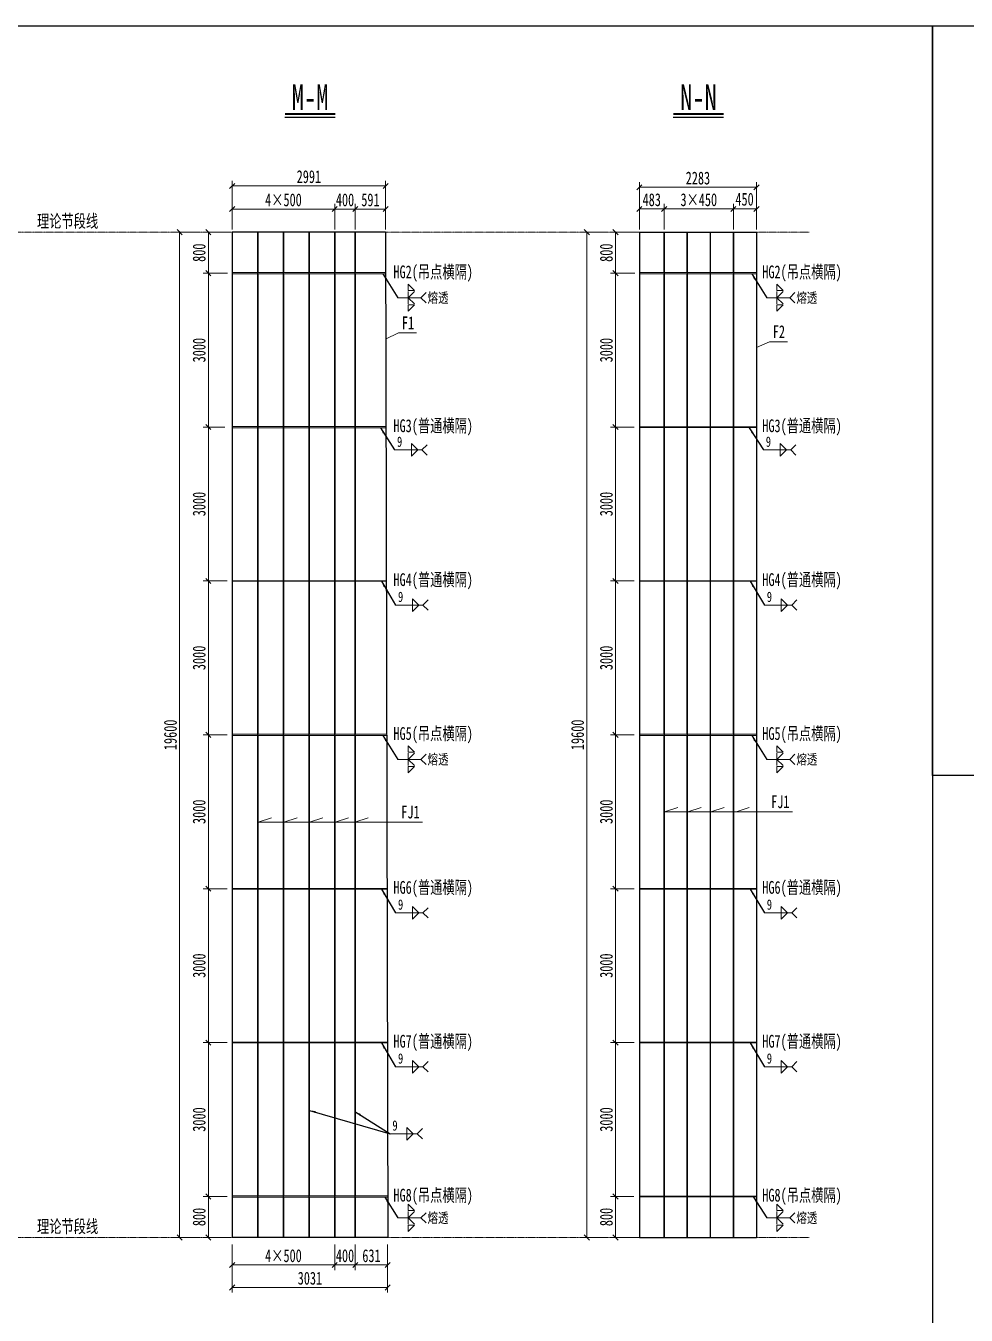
# Model space of a CAD drawing. Header units: millimetres. Extents: x 44597 to 300567, y -113054 to 73044.
# Drawn here: x 238893 to 257223, y -87033 to -61894 of the extents above; entities that cross this region are included whole.
import ezdxf
from ezdxf.enums import TextEntityAlignment as Align

# ---------------------------------------------------------------- set-up
doc = ezdxf.new("R2010")
doc.units = ezdxf.units.MM
doc.linetypes.add('CENTER2', pattern=[28.575, 19.05, -3.175, 3.175, -3.175])
doc.layers.get('Defpoints').update_dxf_attribs({"color": 8})
for name, color, linetype, lineweight in [('Dim', 4, 'Continuous', 15), ('中心线', 2, 'CENTER2', 15), ('文字', 7, 'Continuous', 15), ('标注线及字体', 2, 'Continuous', 15), ('细实线', 4, 'Continuous', 15), ('钢板粗线', 1, 'Continuous', 25)]:
    doc.layers.add(name, color=color, linetype=linetype, lineweight=lineweight)
doc.layers.add('Text', color=4, linetype='Continuous')
doc.styles.add('111', font='', dxfattribs={"width": 0.7})
doc.styles.add('BM_Dim', font='', dxfattribs={"width": 0.85})
doc.styles.add('SMEDI', font='', dxfattribs={"width": 0.75})
doc.styles.get("Standard").update_dxf_attribs({"font": ''})
doc.styles.get('111').set_extended_font_data('仿宋_GB2312')
doc.styles.get('BM_Dim').set_extended_font_data('仿宋_GB2312')
doc.styles.get('SMEDI').set_extended_font_data('仿宋_GB2312')
doc.styles.get('Standard').set_extended_font_data('仿宋_GB2312')
doc.dimstyles.new('200', dxfattribs={"dimscale": 0, "dimtxt": 2.5, "dimasz": 1, "dimexe": 1, "dimexo": 1, "dimgap": 0.6, "dimtad": 1, "dimdec": 0, "dimdsep": 46, "dimtxsty": '111', "dimblk": 'OBLIQUE', "dimcen": 0, "dimclrd": 4, "dimclre": 4, "dimclrt": 4, "dimadec": 1, "dimazin": 2, "dimtfac": 1, "dimtdec": 0, "dimtix": 1, "dimtmove": 2, "dimatfit": 3, "dimfxl": 4, "dimfxlon": 1, "dimtolj": 1, "dimlwd": -1, "dimlwe": -1, "dimarcsym": 0})
doc.dimstyles.new('MSteel_1.0_1.0', dxfattribs={"dimtxt": 3, "dimasz": 1.2, "dimexe": 1, "dimexo": 1, "dimgap": 1, "dimtad": 3, "dimtoh": 1, "dimdec": 0, "dimzin": 0, "dimdsep": 46, "dimtxsty": 'Standard', "dimblk": 'ARCHTICK', "dimcen": 0.09, "dimclrd": 3, "dimclre": 3, "dimadec": 0, "dimazin": 0, "dimtfac": 1, "dimtdec": 4, "dimtofl": 0, "dimtmove": 0, "dimatfit": 3, "dimfxl": 1, "dimtolj": 1, "dimtzin": 0, "dimarcsym": 0})

# ---------------------------------------------------------------- blocks, each defined once
blk = doc.blocks.new('_Oblique')
at = {"color": 0, "linetype": 'ByBlock', "lineweight": -2}
blk.add_line((-0.5, -0.5), (0.5, 0.5), dxfattribs=at)
blk = doc.blocks.new('*D636')
at = {"layer": 'Defpoints', "color": 0, "transparency": 16777216}
for p in [(245906, -65016), (242915, -65683), (245906, -65683)]:
    blk.add_point(p, dxfattribs=at)
at = {"layer": '细实线', "color": 4, "transparency": 16777216}
for p, q in [((242915, -65416), (242915, -64916)), ((242915, -65016), (245906, -65016)), ((245906, -65416), (245906, -64916))]:
    blk.add_line(p, q, dxfattribs=at)
at = {"layer": '细实线', "color": 4, "transparency": 16777216, "xscale": 99.99999999999999, "yscale": 99.99999999999999, "zscale": 99.99999999999999, "rotation": 180}
blk.add_blockref('_Oblique', (242915, -65016), dxfattribs=at)
at = {"layer": '细实线', "color": 4, "transparency": 16777216, "xscale": 99.99999999999999, "yscale": 99.99999999999999, "zscale": 99.99999999999999}
blk.add_blockref('_Oblique', (245906, -65016), dxfattribs=at)
at = {"layer": '细实线', "color": 4, "transparency": 16777216, "insert": (244411, -64837), "char_height": 250, "attachment_point": 5, "style": '111'}
blk.add_mtext('\\A1;2991', dxfattribs=at)
blk = doc.blocks.new('_ArchTick')
at = {"color": 0, "linetype": 'ByBlock', "const_width": 0.15}
blk.add_lwpolyline([(-0.5, -0.5), (0.5, 0.5)], dxfattribs=at)
blk = doc.blocks.new('角焊缝2')
at = {"layer": 'Dim'}
blk.add_line((-3138.01, 370.22), (-3132.7, 370.22), dxfattribs=at)
blk.add_lwpolyline([(-3134.75, 371.45), (-3134.75, 368.99), (-3133.52, 370.22)], close=True, dxfattribs=at)
blk.add_lwpolyline([(-3131.7, 369.22), (-3132.7, 370.22), (-3131.7, 371.22)], dxfattribs=at)
blk = doc.blocks.new('全融透1')
at = {"layer": 'Dim'}
blk.add_line((0, 0), (4.48, 0), dxfattribs=at)
for points in [[(2, 2.65), (2, 1.41), (3.23, 1.41)], [(2, -2.65), (2, -1.41), (3.23, -1.41)]]:
    blk.add_lwpolyline(points, close=True, dxfattribs=at)
for points in [[(3.23, 1.21), (2, 0), (2, 1.21)], [(3.23, -1.21), (2, 0), (2, -1.21)], [(5.48, 1), (4.48, 0), (5.48, -1)]]:
    blk.add_lwpolyline(points, dxfattribs=at)
at = {"layer": 'Text', "style": 'SMEDI', "width": 0.75}
blk.add_text('熔透', height=2, dxfattribs=at).set_placement((5.77, 0), align=Align.MIDDLE_LEFT)
blk = doc.blocks.new('*D637')
at = {"layer": 'Defpoints', "color": 0, "transparency": 16777216}
for p in [(244915, -65468), (242915, -65998), (244915, -65998)]:
    blk.add_point(p, dxfattribs=at)
at = {"layer": '细实线', "color": 4, "transparency": 16777216}
for p, q in [((242915, -65868), (242915, -65368)), ((242915, -65468), (244915, -65468)), ((244915, -65868), (244915, -65368))]:
    blk.add_line(p, q, dxfattribs=at)
at = {"layer": '细实线', "color": 4, "transparency": 16777216, "xscale": 99.99999999999999, "yscale": 99.99999999999999, "zscale": 99.99999999999999, "rotation": 180}
blk.add_blockref('_Oblique', (242915, -65468), dxfattribs=at)
at = {"layer": '细实线', "color": 4, "transparency": 16777216, "xscale": 99.99999999999999, "yscale": 99.99999999999999, "zscale": 99.99999999999999}
blk.add_blockref('_Oblique', (244915, -65468), dxfattribs=at)
at = {"layer": '细实线', "color": 4, "transparency": 16777216, "insert": (243915, -65289), "char_height": 250, "attachment_point": 5, "style": '111'}
blk.add_mtext('\\A1;4×500', dxfattribs=at)
blk = doc.blocks.new('*D638')
at = {"layer": 'Defpoints', "color": 0, "transparency": 16777216}
for p in [(245906, -65468), (245315, -65998), (245906, -65998)]:
    blk.add_point(p, dxfattribs=at)
at = {"layer": '细实线', "color": 4, "transparency": 16777216}
for p, q in [((245315, -65868), (245315, -65368)), ((245315, -65468), (245906, -65468)), ((245906, -65868), (245906, -65368))]:
    blk.add_line(p, q, dxfattribs=at)
at = {"layer": '细实线', "color": 4, "transparency": 16777216, "xscale": 99.99999999999999, "yscale": 99.99999999999999, "zscale": 99.99999999999999, "rotation": 180}
blk.add_blockref('_Oblique', (245315, -65468), dxfattribs=at)
at = {"layer": '细实线', "color": 4, "transparency": 16777216, "xscale": 99.99999999999999, "yscale": 99.99999999999999, "zscale": 99.99999999999999}
blk.add_blockref('_Oblique', (245906, -65468), dxfattribs=at)
at = {"layer": '细实线', "color": 4, "transparency": 16777216, "insert": (245611, -65289), "char_height": 250, "attachment_point": 5, "style": '111'}
blk.add_mtext('\\A1;591', dxfattribs=at)
blk = doc.blocks.new('*D639')
at = {"layer": 'Defpoints', "color": 0, "transparency": 16777216}
for p in [(242873, -69718), (242451, -72718), (242915, -72718)]:
    blk.add_point(p, dxfattribs=at)
at = {"layer": '细实线', "color": 4, "transparency": 16777216}
for p, q in [((242773, -69718), (242351, -69718)), ((242451, -69718), (242451, -72718)), ((242815, -72718), (242351, -72718))]:
    blk.add_line(p, q, dxfattribs=at)
at = {"layer": '细实线', "color": 4, "transparency": 16777216, "xscale": 99.99999999999999, "yscale": 99.99999999999999, "zscale": 99.99999999999999}
for p, rotation in [((242451, -69718), 90), ((242451, -72718), 270)]:
    blk.add_blockref('_Oblique', p, dxfattribs=dict(at, rotation=rotation))
at = {"layer": '细实线', "color": 4, "transparency": 16777216, "insert": (242272, -71218), "char_height": 250, "attachment_point": 5, "rotation": 90, "style": '111'}
blk.add_mtext('\\A1;3000', dxfattribs=at)
blk = doc.blocks.new('*D640')
at = {"layer": 'Defpoints', "color": 0, "transparency": 16777216}
for p in [(242593, -65918), (241891, -85518), (242583, -85518)]:
    blk.add_point(p, dxfattribs=at)
at = {"layer": '细实线', "color": 4, "transparency": 16777216}
for p, q in [((242291, -65918), (241791, -65918)), ((241891, -65918), (241891, -85518)), ((242291, -85518), (241791, -85518))]:
    blk.add_line(p, q, dxfattribs=at)
at = {"layer": '细实线', "color": 4, "transparency": 16777216, "xscale": 99.99999999999999, "yscale": 99.99999999999999, "zscale": 99.99999999999999}
for p, rotation in [((241891, -65918), 90), ((241891, -85518), 270)]:
    blk.add_blockref('_Oblique', p, dxfattribs=dict(at, rotation=rotation))
at = {"layer": '细实线', "color": 4, "transparency": 16777216, "insert": (241712, -75718), "char_height": 250, "attachment_point": 5, "rotation": 90, "style": '111'}
blk.add_mtext('\\A1;19600', dxfattribs=at)
blk = doc.blocks.new('*D641')
at = {"layer": 'Defpoints', "color": 0, "transparency": 16777216}
for p in [(242873, -72718), (242451, -75718), (242915, -75718)]:
    blk.add_point(p, dxfattribs=at)
at = {"layer": '细实线', "color": 4, "transparency": 16777216}
for p, q in [((242773, -72718), (242351, -72718)), ((242451, -72718), (242451, -75718)), ((242815, -75718), (242351, -75718))]:
    blk.add_line(p, q, dxfattribs=at)
at = {"layer": '细实线', "color": 4, "transparency": 16777216, "xscale": 99.99999999999999, "yscale": 99.99999999999999, "zscale": 99.99999999999999}
for p, rotation in [((242451, -72718), 90), ((242451, -75718), 270)]:
    blk.add_blockref('_Oblique', p, dxfattribs=dict(at, rotation=rotation))
at = {"layer": '细实线', "color": 4, "transparency": 16777216, "insert": (242272, -74218), "char_height": 250, "attachment_point": 5, "rotation": 90, "style": '111'}
blk.add_mtext('\\A1;3000', dxfattribs=at)
blk = doc.blocks.new('*D642')
at = {"layer": 'Defpoints', "color": 0, "transparency": 16777216}
for p in [(242873, -75718), (242451, -78718), (242915, -78718)]:
    blk.add_point(p, dxfattribs=at)
at = {"layer": '细实线', "color": 4, "transparency": 16777216}
for p, q in [((242773, -75718), (242351, -75718)), ((242451, -75718), (242451, -78718)), ((242815, -78718), (242351, -78718))]:
    blk.add_line(p, q, dxfattribs=at)
at = {"layer": '细实线', "color": 4, "transparency": 16777216, "xscale": 99.99999999999999, "yscale": 99.99999999999999, "zscale": 99.99999999999999}
for p, rotation in [((242451, -75718), 90), ((242451, -78718), 270)]:
    blk.add_blockref('_Oblique', p, dxfattribs=dict(at, rotation=rotation))
at = {"layer": '细实线', "color": 4, "transparency": 16777216, "insert": (242272, -77218), "char_height": 250, "attachment_point": 5, "rotation": 90, "style": '111'}
blk.add_mtext('\\A1;3000', dxfattribs=at)
blk = doc.blocks.new('*D643')
at = {"layer": 'Defpoints', "color": 0, "transparency": 16777216}
for p in [(242873, -78718), (242451, -81718), (242915, -81718)]:
    blk.add_point(p, dxfattribs=at)
at = {"layer": '细实线', "color": 4, "transparency": 16777216}
for p, q in [((242773, -78718), (242351, -78718)), ((242451, -78718), (242451, -81718)), ((242815, -81718), (242351, -81718))]:
    blk.add_line(p, q, dxfattribs=at)
at = {"layer": '细实线', "color": 4, "transparency": 16777216, "xscale": 99.99999999999999, "yscale": 99.99999999999999, "zscale": 99.99999999999999}
for p, rotation in [((242451, -78718), 90), ((242451, -81718), 270)]:
    blk.add_blockref('_Oblique', p, dxfattribs=dict(at, rotation=rotation))
at = {"layer": '细实线', "color": 4, "transparency": 16777216, "insert": (242272, -80218), "char_height": 250, "attachment_point": 5, "rotation": 90, "style": '111'}
blk.add_mtext('\\A1;3000', dxfattribs=at)
blk = doc.blocks.new('*D644')
at = {"layer": 'Defpoints', "color": 0, "transparency": 16777216}
for p in [(242873, -81718), (242451, -84718), (242915, -84718)]:
    blk.add_point(p, dxfattribs=at)
at = {"layer": '细实线', "color": 4, "transparency": 16777216}
for p, q in [((242773, -81718), (242351, -81718)), ((242451, -81718), (242451, -84718)), ((242815, -84718), (242351, -84718))]:
    blk.add_line(p, q, dxfattribs=at)
at = {"layer": '细实线', "color": 4, "transparency": 16777216, "xscale": 99.99999999999999, "yscale": 99.99999999999999, "zscale": 99.99999999999999}
for p, rotation in [((242451, -81718), 90), ((242451, -84718), 270)]:
    blk.add_blockref('_Oblique', p, dxfattribs=dict(at, rotation=rotation))
at = {"layer": '细实线', "color": 4, "transparency": 16777216, "insert": (242272, -83218), "char_height": 250, "attachment_point": 5, "rotation": 90, "style": '111'}
blk.add_mtext('\\A1;3000', dxfattribs=at)
blk = doc.blocks.new('*D645')
at = {"layer": 'Defpoints', "color": 0, "transparency": 16777216}
for p in [(242873, -84718), (242451, -85518), (242907, -85518)]:
    blk.add_point(p, dxfattribs=at)
at = {"layer": '细实线', "color": 4, "transparency": 16777216}
for p, q in [((242773, -84718), (242351, -84718)), ((242451, -84718), (242451, -85518)), ((242807, -85518), (242351, -85518))]:
    blk.add_line(p, q, dxfattribs=at)
at = {"layer": '细实线', "color": 4, "transparency": 16777216, "xscale": 99.99999999999999, "yscale": 99.99999999999999, "zscale": 99.99999999999999}
for p, rotation in [((242451, -84718), 90), ((242451, -85518), 270)]:
    blk.add_blockref('_Oblique', p, dxfattribs=dict(at, rotation=rotation))
at = {"layer": '细实线', "color": 4, "transparency": 16777216, "insert": (242272, -85118), "char_height": 250, "attachment_point": 5, "rotation": 90, "style": '111'}
blk.add_mtext('\\A1;800', dxfattribs=at)
blk = doc.blocks.new('*D646')
at = {"layer": 'Defpoints', "color": 0, "transparency": 16777216}
for p in [(242915, -65918), (242451, -66718), (242924, -66718)]:
    blk.add_point(p, dxfattribs=at)
at = {"layer": '细实线', "color": 4, "transparency": 16777216}
for p, q in [((242815, -65918), (242351, -65918)), ((242451, -65918), (242451, -66718)), ((242824, -66718), (242351, -66718))]:
    blk.add_line(p, q, dxfattribs=at)
at = {"layer": '细实线', "color": 4, "transparency": 16777216, "xscale": 99.99999999999999, "yscale": 99.99999999999999, "zscale": 99.99999999999999}
for p, rotation in [((242451, -65918), 90), ((242451, -66718), 270)]:
    blk.add_blockref('_Oblique', p, dxfattribs=dict(at, rotation=rotation))
at = {"layer": '细实线', "color": 4, "transparency": 16777216, "insert": (242272, -66318), "char_height": 250, "attachment_point": 5, "rotation": 90, "style": '111'}
blk.add_mtext('\\A1;800', dxfattribs=at)
blk = doc.blocks.new('*D647')
at = {"layer": 'Defpoints', "color": 0, "transparency": 16777216}
for p in [(251336, -65466), (250852, -65996), (251336, -65996)]:
    blk.add_point(p, dxfattribs=at)
at = {"layer": '细实线', "color": 4, "transparency": 16777216}
for p, q in [((250852, -65866), (250852, -65366)), ((250852, -65466), (251336, -65466)), ((251336, -65866), (251336, -65366))]:
    blk.add_line(p, q, dxfattribs=at)
at = {"layer": '细实线', "color": 4, "transparency": 16777216, "xscale": 99.99999999999999, "yscale": 99.99999999999999, "zscale": 99.99999999999999, "rotation": 180}
blk.add_blockref('_Oblique', (250852, -65466), dxfattribs=at)
at = {"layer": '细实线', "color": 4, "transparency": 16777216, "xscale": 99.99999999999999, "yscale": 99.99999999999999, "zscale": 99.99999999999999}
blk.add_blockref('_Oblique', (251336, -65466), dxfattribs=at)
at = {"layer": '细实线', "color": 4, "transparency": 16777216, "insert": (251094, -65287), "char_height": 250, "attachment_point": 5, "style": '111'}
blk.add_mtext('\\A1;483', dxfattribs=at)
blk = doc.blocks.new('*D648')
at = {"layer": 'Defpoints', "color": 0, "transparency": 16777216}
for p in [(253136, -65466), (252686, -65996), (253136, -66002)]:
    blk.add_point(p, dxfattribs=at)
at = {"layer": '细实线', "color": 4, "transparency": 16777216}
for p, q in [((252686, -65866), (252686, -65366)), ((252686, -65466), (253136, -65466)), ((253136, -65866), (253136, -65366))]:
    blk.add_line(p, q, dxfattribs=at)
at = {"layer": '细实线', "color": 4, "transparency": 16777216, "xscale": 99.99999999999999, "yscale": 99.99999999999999, "zscale": 99.99999999999999, "rotation": 180}
blk.add_blockref('_Oblique', (252686, -65466), dxfattribs=at)
at = {"layer": '细实线', "color": 4, "transparency": 16777216, "xscale": 99.99999999999999, "yscale": 99.99999999999999, "zscale": 99.99999999999999}
blk.add_blockref('_Oblique', (253136, -65466), dxfattribs=at)
at = {"layer": '细实线', "color": 4, "transparency": 16777216, "insert": (252903, -65277), "char_height": 250, "attachment_point": 5, "style": '111'}
blk.add_mtext('\\A1;450', dxfattribs=at)
blk = doc.blocks.new('*D649')
at = {"layer": 'Defpoints', "color": 0, "transparency": 16777216}
for p in [(253136, -65043), (250852, -65599), (253136, -65610)]:
    blk.add_point(p, dxfattribs=at)
at = {"layer": '细实线', "color": 4, "transparency": 16777216}
for p, q in [((250852, -65443), (250852, -64943)), ((250852, -65043), (253136, -65043)), ((253136, -65443), (253136, -64943))]:
    blk.add_line(p, q, dxfattribs=at)
at = {"layer": '细实线', "color": 4, "transparency": 16777216, "xscale": 99.99999999999999, "yscale": 99.99999999999999, "zscale": 99.99999999999999, "rotation": 180}
blk.add_blockref('_Oblique', (250852, -65043), dxfattribs=at)
at = {"layer": '细实线', "color": 4, "transparency": 16777216, "xscale": 99.99999999999999, "yscale": 99.99999999999999, "zscale": 99.99999999999999}
blk.add_blockref('_Oblique', (253136, -65043), dxfattribs=at)
at = {"layer": '细实线', "color": 4, "transparency": 16777216, "insert": (251994, -64864), "char_height": 250, "attachment_point": 5, "style": '111'}
blk.add_mtext('\\A1;2283', dxfattribs=at)
blk = doc.blocks.new('*D650')
at = {"layer": 'Defpoints', "color": 0, "transparency": 16777216}
for p in [(252686, -65466), (251336, -65996), (252686, -65996)]:
    blk.add_point(p, dxfattribs=at)
at = {"layer": '细实线', "color": 4, "transparency": 16777216}
for p, q in [((251336, -65866), (251336, -65366)), ((251336, -65466), (252686, -65466)), ((252686, -65866), (252686, -65366))]:
    blk.add_line(p, q, dxfattribs=at)
at = {"layer": '细实线', "color": 4, "transparency": 16777216, "xscale": 99.99999999999999, "yscale": 99.99999999999999, "zscale": 99.99999999999999, "rotation": 180}
blk.add_blockref('_Oblique', (251336, -65466), dxfattribs=at)
at = {"layer": '细实线', "color": 4, "transparency": 16777216, "xscale": 99.99999999999999, "yscale": 99.99999999999999, "zscale": 99.99999999999999}
blk.add_blockref('_Oblique', (252686, -65466), dxfattribs=at)
at = {"layer": '细实线', "color": 4, "transparency": 16777216, "insert": (252011, -65287), "char_height": 250, "attachment_point": 5, "style": '111'}
blk.add_mtext('\\A1;3×450', dxfattribs=at)
blk = doc.blocks.new('*D651')
at = {"layer": 'Defpoints', "color": 0, "transparency": 16777216}
for p in [(250810, -66718), (250388, -69718), (250852, -69718)]:
    blk.add_point(p, dxfattribs=at)
at = {"layer": '细实线', "color": 4, "transparency": 16777216}
for p, q in [((250710, -66718), (250288, -66718)), ((250388, -66718), (250388, -69718)), ((250752, -69718), (250288, -69718))]:
    blk.add_line(p, q, dxfattribs=at)
at = {"layer": '细实线', "color": 4, "transparency": 16777216, "xscale": 99.99999999999999, "yscale": 99.99999999999999, "zscale": 99.99999999999999}
for p, rotation in [((250388, -66718), 90), ((250388, -69718), 270)]:
    blk.add_blockref('_Oblique', p, dxfattribs=dict(at, rotation=rotation))
at = {"layer": '细实线', "color": 4, "transparency": 16777216, "insert": (250209, -68218), "char_height": 250, "attachment_point": 5, "rotation": 90, "style": '111'}
blk.add_mtext('\\A1;3000', dxfattribs=at)
blk = doc.blocks.new('*D652')
at = {"layer": 'Defpoints', "color": 0, "transparency": 16777216}
for p in [(250641, -65918), (249828, -85518), (250852, -85518)]:
    blk.add_point(p, dxfattribs=at)
at = {"layer": '细实线', "color": 4, "transparency": 16777216}
for p, q in [((250228, -65918), (249728, -65918)), ((249828, -65918), (249828, -85518)), ((250228, -85518), (249728, -85518))]:
    blk.add_line(p, q, dxfattribs=at)
at = {"layer": '细实线', "color": 4, "transparency": 16777216, "xscale": 99.99999999999999, "yscale": 99.99999999999999, "zscale": 99.99999999999999}
for p, rotation in [((249828, -65918), 90), ((249828, -85518), 270)]:
    blk.add_blockref('_Oblique', p, dxfattribs=dict(at, rotation=rotation))
at = {"layer": '细实线', "color": 4, "transparency": 16777216, "insert": (249649, -75718), "char_height": 250, "attachment_point": 5, "rotation": 90, "style": '111'}
blk.add_mtext('\\A1;19600', dxfattribs=at)
blk = doc.blocks.new('*D653')
at = {"layer": 'Defpoints', "color": 0, "transparency": 16777216}
for p in [(250810, -69718), (250388, -72718), (250852, -72718)]:
    blk.add_point(p, dxfattribs=at)
at = {"layer": '细实线', "color": 4, "transparency": 16777216}
for p, q in [((250710, -69718), (250288, -69718)), ((250388, -69718), (250388, -72718)), ((250752, -72718), (250288, -72718))]:
    blk.add_line(p, q, dxfattribs=at)
at = {"layer": '细实线', "color": 4, "transparency": 16777216, "xscale": 99.99999999999999, "yscale": 99.99999999999999, "zscale": 99.99999999999999}
for p, rotation in [((250388, -69718), 90), ((250388, -72718), 270)]:
    blk.add_blockref('_Oblique', p, dxfattribs=dict(at, rotation=rotation))
at = {"layer": '细实线', "color": 4, "transparency": 16777216, "insert": (250209, -71218), "char_height": 250, "attachment_point": 5, "rotation": 90, "style": '111'}
blk.add_mtext('\\A1;3000', dxfattribs=at)
blk = doc.blocks.new('*D654')
at = {"layer": 'Defpoints', "color": 0, "transparency": 16777216}
for p in [(250810, -72718), (250388, -75718), (250852, -75718)]:
    blk.add_point(p, dxfattribs=at)
at = {"layer": '细实线', "color": 4, "transparency": 16777216}
for p, q in [((250710, -72718), (250288, -72718)), ((250388, -72718), (250388, -75718)), ((250752, -75718), (250288, -75718))]:
    blk.add_line(p, q, dxfattribs=at)
at = {"layer": '细实线', "color": 4, "transparency": 16777216, "xscale": 99.99999999999999, "yscale": 99.99999999999999, "zscale": 99.99999999999999}
for p, rotation in [((250388, -72718), 90), ((250388, -75718), 270)]:
    blk.add_blockref('_Oblique', p, dxfattribs=dict(at, rotation=rotation))
at = {"layer": '细实线', "color": 4, "transparency": 16777216, "insert": (250209, -74218), "char_height": 250, "attachment_point": 5, "rotation": 90, "style": '111'}
blk.add_mtext('\\A1;3000', dxfattribs=at)
blk = doc.blocks.new('*D655')
at = {"layer": 'Defpoints', "color": 0, "transparency": 16777216}
for p in [(250810, -75718), (250388, -78718), (250852, -78718)]:
    blk.add_point(p, dxfattribs=at)
at = {"layer": '细实线', "color": 4, "transparency": 16777216}
for p, q in [((250710, -75718), (250288, -75718)), ((250388, -75718), (250388, -78718)), ((250752, -78718), (250288, -78718))]:
    blk.add_line(p, q, dxfattribs=at)
at = {"layer": '细实线', "color": 4, "transparency": 16777216, "xscale": 99.99999999999999, "yscale": 99.99999999999999, "zscale": 99.99999999999999}
for p, rotation in [((250388, -75718), 90), ((250388, -78718), 270)]:
    blk.add_blockref('_Oblique', p, dxfattribs=dict(at, rotation=rotation))
at = {"layer": '细实线', "color": 4, "transparency": 16777216, "insert": (250209, -77218), "char_height": 250, "attachment_point": 5, "rotation": 90, "style": '111'}
blk.add_mtext('\\A1;3000', dxfattribs=at)
blk = doc.blocks.new('*D656')
at = {"layer": 'Defpoints', "color": 0, "transparency": 16777216}
for p in [(250810, -78718), (250388, -81718), (250852, -81718)]:
    blk.add_point(p, dxfattribs=at)
at = {"layer": '细实线', "color": 4, "transparency": 16777216}
for p, q in [((250710, -78718), (250288, -78718)), ((250388, -78718), (250388, -81718)), ((250752, -81718), (250288, -81718))]:
    blk.add_line(p, q, dxfattribs=at)
at = {"layer": '细实线', "color": 4, "transparency": 16777216, "xscale": 99.99999999999999, "yscale": 99.99999999999999, "zscale": 99.99999999999999}
for p, rotation in [((250388, -78718), 90), ((250388, -81718), 270)]:
    blk.add_blockref('_Oblique', p, dxfattribs=dict(at, rotation=rotation))
at = {"layer": '细实线', "color": 4, "transparency": 16777216, "insert": (250209, -80218), "char_height": 250, "attachment_point": 5, "rotation": 90, "style": '111'}
blk.add_mtext('\\A1;3000', dxfattribs=at)
blk = doc.blocks.new('*D657')
at = {"layer": 'Defpoints', "color": 0, "transparency": 16777216}
for p in [(250810, -81718), (250388, -84718), (250843, -84718)]:
    blk.add_point(p, dxfattribs=at)
at = {"layer": '细实线', "color": 4, "transparency": 16777216}
for p, q in [((250710, -81718), (250288, -81718)), ((250388, -81718), (250388, -84718)), ((250743, -84718), (250288, -84718))]:
    blk.add_line(p, q, dxfattribs=at)
at = {"layer": '细实线', "color": 4, "transparency": 16777216, "xscale": 99.99999999999999, "yscale": 99.99999999999999, "zscale": 99.99999999999999}
for p, rotation in [((250388, -81718), 90), ((250388, -84718), 270)]:
    blk.add_blockref('_Oblique', p, dxfattribs=dict(at, rotation=rotation))
at = {"layer": '细实线', "color": 4, "transparency": 16777216, "insert": (250209, -83218), "char_height": 250, "attachment_point": 5, "rotation": 90, "style": '111'}
blk.add_mtext('\\A1;3000', dxfattribs=at)
blk = doc.blocks.new('*D658')
at = {"layer": 'Defpoints', "color": 0, "transparency": 16777216}
for p in [(250848, -65918), (250388, -66718), (250865, -66718)]:
    blk.add_point(p, dxfattribs=at)
at = {"layer": '细实线', "color": 4, "transparency": 16777216}
for p, q in [((250748, -65918), (250288, -65918)), ((250388, -65918), (250388, -66718)), ((250765, -66718), (250288, -66718))]:
    blk.add_line(p, q, dxfattribs=at)
at = {"layer": '细实线', "color": 4, "transparency": 16777216, "xscale": 99.99999999999999, "yscale": 99.99999999999999, "zscale": 99.99999999999999}
for p, rotation in [((250388, -65918), 90), ((250388, -66718), 270)]:
    blk.add_blockref('_Oblique', p, dxfattribs=dict(at, rotation=rotation))
at = {"layer": '细实线', "color": 4, "transparency": 16777216, "insert": (250209, -66318), "char_height": 250, "attachment_point": 5, "rotation": 90, "style": '111'}
blk.add_mtext('\\A1;800', dxfattribs=at)
blk = doc.blocks.new('*D659')
at = {"layer": 'Defpoints', "color": 0, "transparency": 16777216}
for p in [(245315, -65468), (244915, -65998), (245315, -65998)]:
    blk.add_point(p, dxfattribs=at)
at = {"layer": '细实线', "color": 4, "transparency": 16777216}
for p, q in [((244915, -65468), (244815, -65468)), ((244915, -65868), (244915, -65368)), ((244915, -65468), (245315, -65468)), ((245315, -65868), (245315, -65368)), ((245315, -65468), (245415, -65468))]:
    blk.add_line(p, q, dxfattribs=at)
at = {"layer": '细实线', "color": 4, "transparency": 16777216, "xscale": 99.99999999999999, "yscale": 99.99999999999999, "zscale": 99.99999999999999}
blk.add_blockref('_Oblique', (244915, -65468), dxfattribs=at)
at = {"layer": '细实线', "color": 4, "transparency": 16777216, "xscale": 99.99999999999999, "yscale": 99.99999999999999, "zscale": 99.99999999999999, "rotation": 180}
blk.add_blockref('_Oblique', (245315, -65468), dxfattribs=at)
at = {"layer": '细实线', "color": 4, "transparency": 16777216, "insert": (245115, -65289), "char_height": 250, "attachment_point": 5, "style": '111'}
blk.add_mtext('\\A1;400', dxfattribs=at)
blk = doc.blocks.new('*D660')
at = {"layer": 'Defpoints', "color": 0, "transparency": 16777216}
for p in [(242917, -66718), (242451, -69718), (242873, -69718)]:
    blk.add_point(p, dxfattribs=at)
at = {"layer": '细实线', "color": 4, "transparency": 16777216}
for p, q in [((242817, -66718), (242351, -66718)), ((242451, -66718), (242451, -69718)), ((242773, -69718), (242351, -69718))]:
    blk.add_line(p, q, dxfattribs=at)
at = {"layer": '细实线', "color": 4, "transparency": 16777216, "xscale": 99.99999999999999, "yscale": 99.99999999999999, "zscale": 99.99999999999999}
for p, rotation in [((242451, -66718), 90), ((242451, -69718), 270)]:
    blk.add_blockref('_Oblique', p, dxfattribs=dict(at, rotation=rotation))
at = {"layer": '细实线', "color": 4, "transparency": 16777216, "insert": (242272, -68218), "char_height": 250, "attachment_point": 5, "rotation": 90, "style": '111'}
blk.add_mtext('\\A1;3000', dxfattribs=at)
blk = doc.blocks.new('*D661')
at = {"layer": 'Defpoints', "color": 0, "transparency": 16777216}
for p in [(242915, -85838), (245946, -85838), (245946, -86492)]:
    blk.add_point(p, dxfattribs=at)
at = {"layer": '细实线', "color": 4, "transparency": 16777216}
for p, q in [((242915, -86092), (242915, -86592)), ((245946, -86092), (245946, -86592)), ((242915, -86492), (245946, -86492))]:
    blk.add_line(p, q, dxfattribs=at)
at = {"layer": '细实线', "color": 4, "transparency": 16777216, "xscale": 99.99999999999999, "yscale": 99.99999999999999, "zscale": 99.99999999999999, "rotation": 180}
blk.add_blockref('_Oblique', (242915, -86492), dxfattribs=at)
at = {"layer": '细实线', "color": 4, "transparency": 16777216, "xscale": 99.99999999999999, "yscale": 99.99999999999999, "zscale": 99.99999999999999}
blk.add_blockref('_Oblique', (245946, -86492), dxfattribs=at)
at = {"layer": '细实线', "color": 4, "transparency": 16777216, "insert": (244431, -86313), "char_height": 250, "attachment_point": 5, "style": '111'}
blk.add_mtext('\\A1;3031', dxfattribs=at)
blk = doc.blocks.new('*D662')
at = {"layer": 'Defpoints', "color": 0, "transparency": 16777216}
for p in [(242915, -85523), (244915, -85523), (244915, -86053)]:
    blk.add_point(p, dxfattribs=at)
at = {"layer": '细实线', "color": 4, "transparency": 16777216}
for p, q in [((242915, -85653), (242915, -86153)), ((244915, -85653), (244915, -86153)), ((242915, -86053), (244915, -86053))]:
    blk.add_line(p, q, dxfattribs=at)
at = {"layer": '细实线', "color": 4, "transparency": 16777216, "xscale": 99.99999999999999, "yscale": 99.99999999999999, "zscale": 99.99999999999999, "rotation": 180}
blk.add_blockref('_Oblique', (242915, -86053), dxfattribs=at)
at = {"layer": '细实线', "color": 4, "transparency": 16777216, "xscale": 99.99999999999999, "yscale": 99.99999999999999, "zscale": 99.99999999999999}
blk.add_blockref('_Oblique', (244915, -86053), dxfattribs=at)
at = {"layer": '细实线', "color": 4, "transparency": 16777216, "insert": (243915, -85874), "char_height": 250, "attachment_point": 5, "style": '111'}
blk.add_mtext('\\A1;4×500', dxfattribs=at)
blk = doc.blocks.new('*D663')
at = {"layer": 'Defpoints', "color": 0, "transparency": 16777216}
for p in [(245315, -85523), (245946, -85518), (245946, -86053)]:
    blk.add_point(p, dxfattribs=at)
at = {"layer": '细实线', "color": 4, "transparency": 16777216}
for p, q in [((245315, -85653), (245315, -86153)), ((245946, -85653), (245946, -86153)), ((245315, -86053), (245946, -86053))]:
    blk.add_line(p, q, dxfattribs=at)
at = {"layer": '细实线', "color": 4, "transparency": 16777216, "xscale": 99.99999999999999, "yscale": 99.99999999999999, "zscale": 99.99999999999999, "rotation": 180}
blk.add_blockref('_Oblique', (245315, -86053), dxfattribs=at)
at = {"layer": '细实线', "color": 4, "transparency": 16777216, "xscale": 99.99999999999999, "yscale": 99.99999999999999, "zscale": 99.99999999999999}
blk.add_blockref('_Oblique', (245946, -86053), dxfattribs=at)
at = {"layer": '细实线', "color": 4, "transparency": 16777216, "insert": (245631, -85874), "char_height": 250, "attachment_point": 5, "style": '111'}
blk.add_mtext('\\A1;631', dxfattribs=at)
blk = doc.blocks.new('*D664')
at = {"layer": 'Defpoints', "color": 0, "transparency": 16777216}
for p in [(244915, -85523), (245315, -85523), (245315, -86053)]:
    blk.add_point(p, dxfattribs=at)
at = {"layer": '细实线', "color": 4, "transparency": 16777216}
for p, q in [((244915, -85653), (244915, -86153)), ((245315, -85653), (245315, -86153)), ((244915, -86053), (244815, -86053)), ((244915, -86053), (245315, -86053)), ((245315, -86053), (245415, -86053))]:
    blk.add_line(p, q, dxfattribs=at)
at = {"layer": '细实线', "color": 4, "transparency": 16777216, "xscale": 99.99999999999999, "yscale": 99.99999999999999, "zscale": 99.99999999999999}
blk.add_blockref('_Oblique', (244915, -86053), dxfattribs=at)
at = {"layer": '细实线', "color": 4, "transparency": 16777216, "xscale": 99.99999999999999, "yscale": 99.99999999999999, "zscale": 99.99999999999999, "rotation": 180}
blk.add_blockref('_Oblique', (245315, -86053), dxfattribs=at)
at = {"layer": '细实线', "color": 4, "transparency": 16777216, "insert": (245115, -85874), "char_height": 250, "attachment_point": 5, "style": '111'}
blk.add_mtext('\\A1;400', dxfattribs=at)
blk = doc.blocks.new('*D665')
at = {"layer": 'Defpoints', "color": 0, "transparency": 16777216}
for p in [(250843, -84718), (250388, -85518), (250852, -85518)]:
    blk.add_point(p, dxfattribs=at)
at = {"layer": '细实线', "color": 4, "transparency": 16777216}
for p, q in [((250743, -84718), (250288, -84718)), ((250388, -84718), (250388, -85518)), ((250752, -85518), (250288, -85518))]:
    blk.add_line(p, q, dxfattribs=at)
at = {"layer": '细实线', "color": 4, "transparency": 16777216, "xscale": 99.99999999999999, "yscale": 99.99999999999999, "zscale": 99.99999999999999}
for p, rotation in [((250388, -84718), 90), ((250388, -85518), 270)]:
    blk.add_blockref('_Oblique', p, dxfattribs=dict(at, rotation=rotation))
at = {"layer": '细实线', "color": 4, "transparency": 16777216, "insert": (250209, -85118), "char_height": 250, "attachment_point": 5, "rotation": 90, "style": '111'}
blk.add_mtext('\\A1;800', dxfattribs=at)

msp = doc.modelspace()

# ---------------------------------------------------------------- linework, layer by layer
at = {"color": 4}
for p, q in [((243943.9, -63672.4), (244924.2, -63672.4)), ((251513.7, -63672.4), (252494, -63672.4))]:
    msp.add_line(p, q, dxfattribs=at)
at = {"color": 6, "const_width": 36}
for points in [[(243943.9, -63612.4), (244924.2, -63612.4)], [(251513.7, -63612.4), (252494, -63612.4)]]:
    msp.add_lwpolyline(points, dxfattribs=at)
at = {"layer": 'Defpoints'}
for p, q in [((243415.3, -85518.2), (243415.3, -65918.2)), ((243915.3, -85518.2), (243915.3, -65918.2)), ((244415.3, -85518.2), (244415.3, -65918.2)), ((244915.3, -85518.2), (244915.3, -65918.2)), ((245315.3, -85518.2), (245315.3, -65918.2)), ((251335.7, -65918.2), (251335.7, -85518.2)), ((251785.7, -65918.2), (251785.7, -85518.2)), ((252235.7, -65918.2), (252235.7, -85518.2)), ((252685.7, -65918.2), (252685.7, -85518.2))]:
    msp.add_line(p, q, dxfattribs=at)
for points in [[(218066.6, -61894.1), (256566.6, -61894.1), (256566.6, -87474.1), (218066.6, -87474.1)], [(256566.6, -61894.1), (278566.6, -61894.1), (278566.6, -76511.3), (256566.6, -76511.3)]]:
    msp.add_lwpolyline(points, close=True, dxfattribs=at)
at = {"layer": '中心线', "ltscale": 0.3}
for p, q in [((254163.2, -65918.2), (222892, -65918.2)), ((254163.2, -85518.2), (219429.5, -85518.2))]:
    msp.add_line(p, q, dxfattribs=at)
at = {"layer": '细实线', "ltscale": 2}
for p, q in [((243409.3, -66704.2), (243409.3, -65918.2)), ((243421.3, -66704.2), (243421.3, -65918.2)), ((243909.3, -66704.2), (243909.3, -65918.2)), ((243921.3, -66704.2), (243921.3, -65918.2)), ((244409.3, -66704.2), (244409.3, -65918.2)), ((244421.3, -66704.2), (244421.3, -65918.2)), ((244909.3, -66704.2), (244909.3, -65918.2)), ((244921.3, -66704.2), (244921.3, -65918.2)), ((245309.3, -66704.2), (245309.3, -65918.2)), ((245321.3, -66704.2), (245321.3, -65918.2)), ((251329.7, -65918.2), (251329.7, -66704.2)), ((251341.7, -65918.2), (251341.7, -66704.2)), ((251779.7, -65918.2), (251779.7, -66704.2)), ((251791.7, -65918.2), (251791.7, -66704.2)), ((252229.7, -65918.2), (252229.7, -66704.2)), ((252241.7, -65918.2), (252241.7, -66704.2)), ((252679.7, -65918.2), (252679.7, -66704.2)), ((252691.7, -65918.2), (252691.7, -66704.2)), ((243409.3, -75704.2), (243409.3, -66732.2)), ((243421.3, -75704.2), (243421.3, -66732.2)), ((243909.3, -75704.2), (243909.3, -66732.2)), ((243921.3, -75704.2), (243921.3, -66732.2)), ((244409.3, -75704.2), (244409.3, -66732.2)), ((244421.3, -75704.2), (244421.3, -66732.2)), ((244909.3, -75704.2), (244909.3, -66732.2)), ((244921.3, -75704.2), (244921.3, -66732.2)), ((245309.3, -75704.2), (245309.3, -66732.2)), ((245321.3, -75704.2), (245321.3, -66732.2)), ((251329.7, -66732.2), (251329.7, -75704.2)), ((251341.7, -66732.2), (251341.7, -75704.2)), ((251779.7, -66732.2), (251779.7, -75704.2)), ((251791.7, -66732.2), (251791.7, -75704.2)), ((252229.7, -66732.2), (252229.7, -75704.2)), ((252241.7, -66732.2), (252241.7, -75704.2)), ((252679.7, -66732.2), (252679.7, -75704.2)), ((252691.7, -66732.2), (252691.7, -75704.2)), ((243409.3, -84704.2), (243409.3, -75732.2)), ((243421.3, -84704.2), (243421.3, -75732.2)), ((243909.3, -84704.2), (243909.3, -75732.2)), ((243921.3, -84704.2), (243921.3, -75732.2)), ((244409.3, -84704.2), (244409.3, -75732.2)), ((244421.3, -84704.2), (244421.3, -75732.2)), ((244909.3, -84704.2), (244909.3, -75732.2)), ((244921.3, -84704.2), (244921.3, -75732.2)), ((245309.3, -84704.2), (245309.3, -75732.2)), ((245321.3, -84704.2), (245321.3, -75732.2)), ((251329.7, -75732.2), (251329.7, -85518.2)), ((251341.7, -75732.2), (251341.7, -85518.2)), ((251779.7, -75732.2), (251779.7, -85518.2)), ((251791.7, -75732.2), (251791.7, -85518.2)), ((252229.7, -75732.2), (252229.7, -85518.2)), ((252241.7, -75732.2), (252241.7, -85518.2)), ((252679.7, -75732.2), (252679.7, -85518.2)), ((252691.7, -75732.2), (252691.7, -85518.2)), ((243409.3, -85518.2), (243409.3, -84732.2)), ((243421.3, -85518.2), (243421.3, -84732.2)), ((243909.3, -85518.2), (243909.3, -84732.2)), ((243921.3, -85518.2), (243921.3, -84732.2)), ((244409.3, -85518.2), (244409.3, -84732.2)), ((244421.3, -85518.2), (244421.3, -84732.2)), ((244909.3, -85518.2), (244909.3, -84732.2)), ((244921.3, -85518.2), (244921.3, -84732.2)), ((245309.3, -85518.2), (245309.3, -84732.2)), ((245321.3, -85518.2), (245321.3, -84732.2))]:
    msp.add_line(p, q, dxfattribs=at)
at = {"layer": '细实线', "color": 2, "ltscale": 2}
for p, q in [((242915.3, -66704.2), (245907.6, -66704.2)), ((242915.3, -66732.2), (245907.7, -66732.2)), ((250852.2, -66704.2), (253135.7, -66704.2)), ((250852.2, -66732.2), (253135.7, -66732.2)), ((242915.3, -69704.2), (245913.8, -69704.2)), ((242915.3, -69732.2), (245913.8, -69732.2)), ((250852.2, -69712.2), (253135.7, -69712.2)), ((250852.2, -69724.2), (253135.7, -69724.2)), ((242915.3, -72712.2), (245919.9, -72712.2)), ((242915.3, -72724.2), (245919.9, -72724.2)), ((250852.2, -72712.2), (253135.7, -72712.2)), ((250852.2, -72724.2), (253135.7, -72724.2)), ((242915.3, -75704.2), (245926, -75704.2)), ((242915.3, -75732.2), (245926, -75732.2)), ((250852.2, -75704.2), (253135.7, -75704.2)), ((250852.2, -75732.2), (253135.7, -75732.2)), ((242915.3, -78712.2), (245932.1, -78712.2)), ((242915.3, -78724.2), (245932.2, -78724.2)), ((250852.2, -78712.2), (253135.7, -78712.2)), ((250852.2, -78724.2), (253135.7, -78724.2)), ((242915.3, -81712.2), (245938.2, -81712.2)), ((242915.3, -81724.2), (245938.3, -81724.2)), ((250852.2, -81712.2), (253135.7, -81712.2)), ((250852.2, -81724.2), (253135.7, -81724.2)), ((242915.3, -84704.2), (245944.4, -84704.2)), ((250852.2, -84712.2), (253135.7, -84712.2)), ((242915.3, -84732.2), (245944.4, -84732.2)), ((250852.2, -84724.2), (253135.7, -84724.2))]:
    msp.add_line(p, q, dxfattribs=at)
at = {"layer": '细实线'}
for p, q in [((246159.8, -67882.9), (245906.5, -68003.8)), ((246159.8, -67882.9), (246509, -67882.9)), ((253389, -68055.3), (253135.7, -68167.4)), ((253389, -68055.3), (253738.2, -68055.3)), ((251599.4, -77134.7), (251341.7, -77221.9)), ((252057.1, -77134.7), (251799.3, -77221.9)), ((252505.3, -77134.7), (252247.5, -77221.9)), ((252994.3, -77134.7), (252736.5, -77221.9)), ((243680, -77334.7), (243422.3, -77421.9)), ((243422.3, -77421.9), (246627.5, -77421.9)), ((244180, -77334.7), (243922.2, -77421.9)), ((244680.5, -77334.7), (244422.7, -77421.9)), ((245180.5, -77334.7), (244922.7, -77421.9)), ((245566.5, -77334.7), (245308.7, -77421.9)), ((251341.7, -77221.9), (253837.4, -77221.9))]:
    msp.add_line(p, q, dxfattribs=at)
at = {"layer": '钢板粗线'}
for p, q in [((245906.5, -65918.2), (242915.3, -65918.2)), ((242915.3, -65918.2), (242915.3, -85518.2)), ((245906.5, -65918.2), (245946.4, -85518.2)), ((250852.2, -65918.2), (253135.7, -65918.2)), ((250852.2, -65918.2), (250852.2, -85518.2)), ((253135.7, -65918.2), (253135.7, -85518.2)), ((245946.4, -85518.2), (242915.3, -85518.2)), ((250852.2, -85518.2), (253135.7, -85518.2))]:
    msp.add_line(p, q, dxfattribs=at)

# ---------------------------------------------------------------- block references
at = {"layer": '细实线', "color": 8, "xscale": 100, "yscale": 100, "zscale": 100}
for name, p in [('全融透1', (246145.9, -67196.1)), ('全融透1', (253335.2, -67196.1)), ('角焊缝2', (559883.6, -107185.9)), ('角焊缝2', (567072.9, -107185.9)), ('角焊缝2', (559903, -110210.1)), ('角焊缝2', (567092.2, -110210.1)), ('全融透1', (246145.9, -76196.1)), ('全融透1', (253335.2, -76196.1)), ('角焊缝2', (559903, -116210.1)), ('角焊缝2', (567092.2, -116210.1)), ('角焊缝2', (559903, -119210.1)), ('角焊缝2', (567092.2, -119210.1)), ('角焊缝2', (559794, -120517.1)), ('全融透1', (246145.9, -85134)), ('全融透1', (253335.2, -85134))]:
    msp.add_blockref(name, p, dxfattribs=at)

# ---------------------------------------------------------------- texts
at = {"layer": 'Text', "style": 'SMEDI', "width": 0.75}
for p in [(246128.2, -70002.6), (253317.5, -70002.6), (246147.6, -73026.8), (253336.8, -73026.8), (246147.6, -79026.8), (253336.8, -79026.8), (246147.6, -82026.8), (253336.8, -82026.8), (246038.6, -83333.8)]:
    msp.add_text('9', height=200, dxfattribs=at).set_placement(p, align=Align.MIDDLE_LEFT)
at = {"layer": '文字', "style": 'BM_Dim', "width": 0.7}
for s, p in [('理论节段线', (239707.3, -65901.8)), ('HG2(吊点横隔)', (246833.9, -66891.7)), ('HG2(吊点横隔)', (254023.1, -66891.7)), ('F1', (246343.4, -67885.7)), ('F2', (253572.6, -68058)), ('HG3(普通横隔)', (246833.9, -69891.7)), ('HG3(普通横隔)', (254023.1, -69891.7)), ('HG4(普通横隔)', (246833.9, -72891.7)), ('HG4(普通横隔)', (254023.1, -72891.7)), ('HG5(吊点横隔)', (246833.9, -75891.7)), ('HG5(吊点横隔)', (254023.1, -75891.7)), ('FJ1', (253599.9, -77221.9)), ('FJ1', (246390, -77421.9)), ('HG6(普通横隔)', (246833.9, -78891.7)), ('HG6(普通横隔)', (254023.1, -78891.7)), ('HG7(普通横隔)', (246833.9, -81891.7)), ('HG7(普通横隔)', (254023.1, -81891.7)), ('HG8(吊点横隔)', (246833.9, -84891.7)), ('HG8(吊点横隔)', (254023.1, -84891.7)), ('理论节段线', (239707.3, -85501.8))]:
    msp.add_text(s, height=250, dxfattribs=at).set_placement(p, align=Align.BOTTOM_CENTER)
at = {"layer": '标注线及字体', "style": '111', "width": 0.7}
for s, p in [('M-M', (244434, -63288.4)), ('N-N', (252003.8, -63288.4))]:
    msp.add_text(s, height=500, dxfattribs=at).set_placement(p, align=Align.MIDDLE)

# ---------------------------------------------------------------- dimensions: what is measured, and where the dimension line sits
at = {"layer": '细实线'}
for base, p1, p2, picture, middle in [((245906.5, -65015.9), (242915.3, -65683.1), (245906.5, -65683.1), '*D636', (244410.9, -64837)), ((253135.6533, -65043.3433), (250852.2475, -65599.0649), (253135.6533, -65609.5806), '*D649', (251993.9504, -64864.4244)), ((245315.3, -65468.1), (244915.3, -65998.1), (245315.3, -65998.1), '*D659', (245115.3, -65289.2)), ((245906.5, -65468.1), (245315.3, -65998.1), (245906.5, -65998.1), '*D638', (245610.9, -65289.2)), ((251335.6538, -65466.1641), (250852.2475, -65996.1585), (251335.6538, -65996.1585), '*D647', (251093.9506, -65287.2452)), ((245315.3, -86053.2), (244915.3, -85523.2), (245315.3, -85523.2), '*D664', (245115.3, -85874.2)), ((245946.4, -86053.2), (245315.3, -85523.2), (245946.4, -85518.2), '*D663', (245630.8, -85874.2)), ((245946.4, -86491.9), (242915.3, -85838.2), (245946.4, -85838.2), '*D661', (244430.8, -86313))]:
    dim = msp.add_linear_dim(base=base, p1=p1, p2=p2, dimstyle='200', override={"dimscale": 100, "dimblk": 'Oblique'}, dxfattribs=at)
    dim.commit()
    dim.dimension.update_dxf_attribs({"geometry": picture, "text_midpoint": middle})
for base, p1, p2, text, picture, middle in [((244915.3, -65468.1), (242915.3, -65998.1), (244915.3, -65998.1), '4×500', '*D637', (243915.3, -65289.2)), ((252685.7, -65466.2), (251335.7, -65996.2), (252685.7, -65996.2), '3×450', '*D650', (252010.7, -65287.2)), ((244915.3, -86053.2), (242915.3, -85523.2), (244915.3, -85523.2), '4×500', '*D662', (243915.3, -85874.2))]:
    dim = msp.add_linear_dim(base=base, p1=p1, p2=p2, text=text, dimstyle='200', override={"dimscale": 100, "dimtxsty": '111', "dimblk": 'Oblique'}, dxfattribs=at)
    dim.commit()
    dim.dimension.update_dxf_attribs({"geometry": picture, "text_midpoint": middle})
dim = msp.add_linear_dim(base=(253135.7, -65466.2), p1=(252685.7, -65996.2), p2=(253135.7, -66001.9), dimstyle='200', override={"dimscale": 100, "dimblk": 'Oblique'}, dxfattribs=at)
dim.commit()
dim.dimension.update_dxf_attribs({"geometry": '*D648', "text_midpoint": (252903.4, -65277.1), "dimtype": 160})
for base, p1, p2, angle, picture, middle in [((241891.4, -85518.2), (242592.7, -65918.2), (242583.3, -85518.2), 270, '*D640', (241712.5, -75718.2)), ((242451.2, -66718.2), (242914.7, -65918.2), (242923.6, -66718.2), 270, '*D646', (242272.3, -66318.2)), ((249828.4, -85518.2), (250641.2, -65918.2), (250852.2, -85518.2), 270, '*D652', (249649.5, -75718.2)), ((250388.2, -66718.2), (250847.9, -65918.2), (250865.2, -66718.2), 270, '*D658', (250209.3, -66318.2)), ((242451.2, -69718.2), (242916.9, -66718.2), (242873.1, -69718.2), 270, '*D660', (242272.3, -68218.2)), ((250388.2, -69718.2), (250810.1, -66718.2), (250852.2, -69718.2), 270, '*D651', (250209.3, -68218.2)), ((242451.2, -72718.2), (242873.1, -69718.2), (242915.3, -72718.2), 270, '*D639', (242272.3, -71218.2)), ((250388.2, -72718.2), (250810.1, -69718.2), (250852.2, -72718.2), 270, '*D653', (250209.3, -71218.2)), ((242451.2, -75718.2), (242873.1, -72718.2), (242915.3, -75718.2), 270, '*D641', (242272.3, -74218.2)), ((250388.2, -75718.2), (250810.1, -72718.2), (250852.2, -75718.2), 270, '*D654', (250209.3, -74218.2)), ((242451.2, -78718.2), (242873.1, -75718.2), (242915.3, -78718.2), 270, '*D642', (242272.3, -77218.2)), ((250388.2, -78718.2), (250810.1, -75718.2), (250852.2, -78718.2), 270, '*D655', (250209.3, -77218.2)), ((242451.2, -81718.2), (242873.1, -78718.2), (242915.3, -81718.2), 270, '*D643', (242272.3, -80218.2)), ((250388.2, -81718.2), (250810.1, -78718.2), (250852.2, -81718.2), 270, '*D656', (250209.3, -80218.2)), ((242451.2, -84718.2), (242873.1, -81718.2), (242915.3, -84718.2), 270, '*D644', (242272.3, -83218.2)), ((250388.2, -84718.2), (250810.1, -81718.2), (250843, -84718.2), 270, '*D657', (250209.3, -83218.2)), ((242451.2, -85518.2), (242873.1, -84718.2), (242906.8, -85518.2), 270, '*D645', (242272.3, -85118.2)), ((250388.2, -85518.2), (250843, -84718.2), (250852.2, -85518.2), 90, '*D665', (250209.3, -85118.2))]:
    dim = msp.add_linear_dim(base=base, p1=p1, p2=p2, angle=angle, dimstyle='200', override={"dimscale": 100, "dimblk": 'Oblique'}, dxfattribs=at)
    dim.commit()
    dim.dimension.update_dxf_attribs({"geometry": picture, "text_midpoint": middle})

# ---------------------------------------------------------------- leaders
at = {"layer": 'Dim'}
for points in [[(245853.8, -66732.2), (246145.9, -67196.1)], [(253043.1, -66732.2), (253335.2, -67196.1)], [(245804.9, -69730.5), (246082.7, -70163.6)], [(252994.2, -69730.5), (253272, -70163.6)], [(245824.3, -72724.2), (246102.1, -73187.7)], [(253013.5, -72724.2), (253291.3, -73187.7)], [(245853.8, -75732.2), (246145.9, -76196.1)], [(253043.1, -75732.2), (253335.2, -76196.1)], [(245824.3, -78724.2), (246102.1, -79187.7)], [(253013.5, -78724.2), (253291.3, -79187.7)], [(245824.3, -81724.2), (246102.1, -82187.7)], [(253013.5, -81724.2), (253291.3, -82187.7)], [(244422.3, -83039.7), (245993.1, -83494.8)], [(245308.7, -83062.8), (245993.1, -83494.8)], [(245890.2, -84732.2), (246145.9, -85134)], [(253079.4, -84732.2), (253335.2, -85134)]]:
    msp.add_leader(points, dimstyle='MSteel_1.0_1.0', override={"dimscale": 100, "dimclrd": 256}, dxfattribs=at)

doc.saveas('drawing.dxf')
